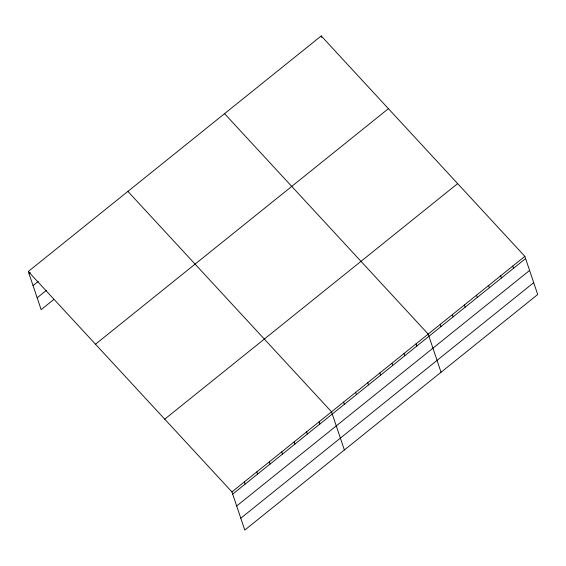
<?xml version="1.0" encoding="UTF-8"?>
<svg xmlns="http://www.w3.org/2000/svg" width="566" height="566" viewBox="0 0 566 566"><rect width="100%" height="100%" fill="white"/><g stroke="black" fill="none" stroke-linecap="round" stroke-linejoin="round"><path stroke-width="0.85" d="M28.3 271.482L321.219 35.934L524.852 256.348L537.7 294.518L244.781 530.066L231.933 491.896L28.3 271.482L41.148 309.652L53.593 299.64M29.05 273.711L30.359 272.656M33.04 285.575L38.283 281.359M37.158 297.794L46.327 290.415M95.498 344.213L388.418 108.665M164.734 419.158L457.653 183.61M231.933 491.896L524.852 256.348M232.69 494.125L525.602 258.577M236.68 505.99L529.599 270.442M240.791 518.208L533.71 282.66M224.553 113.66L428.193 334.074L441.034 372.251M127.895 191.393L331.527 411.807L344.376 449.984M512.768 266.062L513.518 268.298M500.684 275.776L501.441 278.012M488.607 285.497L489.357 287.726M476.522 295.211L477.272 297.447M464.438 304.925L465.188 307.161M452.354 314.646L453.104 316.875M440.27 324.36L441.027 326.596M321.219 35.934L321.714 37.42M416.109 343.795L416.859 346.024M404.025 353.509L404.775 355.745M391.941 363.223L392.691 365.459M379.857 372.944L380.607 375.173M367.773 382.658L368.53 384.894M355.696 392.372L356.446 394.608M343.612 402.093L344.361 404.322M319.075 421.819L319.832 424.047M306.63 431.83L307.38 434.058M294.179 441.841L294.936 444.069M281.734 451.852L282.484 454.081M269.282 461.863L270.032 464.092M256.837 471.874L257.587 474.103M244.385 481.885L245.135 484.114"/></g></svg>
